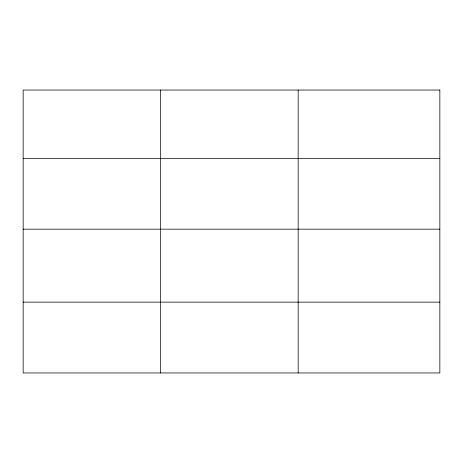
<?xml version="1.0" encoding="UTF-8"?>
<svg xmlns="http://www.w3.org/2000/svg" width="463" height="463" viewBox="0 0 463 463"><rect width="100%" height="100%" fill="white"/><g stroke="black" fill="none" stroke-linecap="round" stroke-linejoin="round"><path stroke-width="0.69" d="M23.15 158.34L439.85 158.34M23.15 229.168L439.85 229.168M23.15 302.142L439.85 302.142M298.172 90.036L298.172 372.964M160.661 90.036L160.661 372.964M439.85 90.036L23.15 90.036L23.15 372.964L439.85 372.964L439.85 90.036"/></g></svg>
